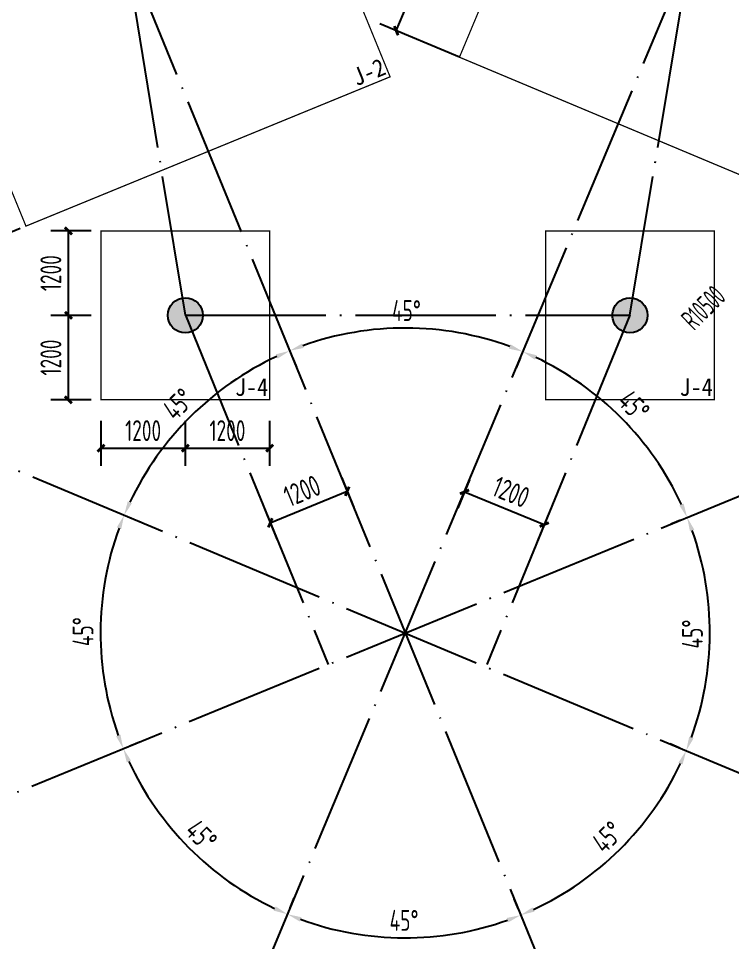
# Model space of a CAD drawing. Extents: x 6827379 to 6887889, y 99218 to 177608.
# Drawn here: x 6837952 to 6848113, y 157893 to 171032 of the extents above; entities that cross this region are included whole.
import ezdxf
from ezdxf.enums import TextEntityAlignment as Align

# ---------------------------------------------------------------- set-up
doc = ezdxf.new("R2010")
doc.units = 0
doc.header["$LTSCALE"] = 1000
doc.header["$MEASUREMENT"] = 0
doc.linetypes.add('CONTINOUS', pattern=[2000000.0, 1000000.0, 1000000.0])
doc.linetypes.add('DOTE', pattern=[2.42, 2, -0.2, 0.02, -0.2])
for name, color, linetype in [('1505', 2, 'Continuous'), ('A_公标', 3, 'Continuous'), ('A_轴线', 9, 'DOTE'), ('S_CL', 2, 'Continuous'), ('柱', 2, 'Continuous'), ('校对1', 2, 'Continuous')]:
    doc.layers.add(name, color=color, linetype=linetype)
doc.styles.add('_TCH_DIM', font='tssdeng.shx', dxfattribs={"width": 0.8, "height": 200, "bigfont": 'GBCBIG.shx'})
doc.styles.add('_TCH_DIM_T3', font='tssdeng.shx', dxfattribs={"width": 0.705882, "bigfont": 'tssdchn.shx'})
doc.styles.add('黑1', font='simhei.ttf', dxfattribs={"width": 0.85})
doc.dimstyles.new('_TCH_ARCH&&100', dxfattribs={"dimtxt": 297.5, "dimasz": 100, "dimexe": 250, "dimexo": 300, "dimgap": 100, "dimtad": 1, "dimdec": 0, "dimzin": 0, "dimdsep": 46, "dimtxsty": '_TCH_DIM_T3', "dimblk": 'ARCHTICK', "dimcen": 0.09, "dimclrt": 7, "dimazin": 2, "dimtfac": 1, "dimtdec": 0, "dimtix": 1, "dimtmove": 2, "dimatfit": 3, "dimfxl": 1, "dimtolj": 1, "dimtzin": 0, "dimarcsym": 0})
doc.dimstyles.new('_TCH_ARROW&&100', dxfattribs={"dimtxt": 297.5, "dimasz": 200, "dimexe": 250, "dimexo": 300, "dimgap": 100, "dimtad": 1, "dimdec": 0, "dimzin": 0, "dimdsep": 46, "dimtxsty": '_TCH_DIM_T3', "dimcen": 0.09, "dimclrt": 7, "dimazin": 2, "dimtfac": 1, "dimtdec": 0, "dimtix": 1, "dimtmove": 2, "dimatfit": 3, "dimfxl": 1, "dimtolj": 1, "dimtzin": 0, "dimarcsym": 0})

# ---------------------------------------------------------------- blocks, each defined once
blk = doc.blocks.new('_ArchTick')
at = {"color": 0, "linetype": 'ByBlock', "const_width": 0.4}
blk.add_lwpolyline([(-0.5, -0.5), (0.5, 0.5)], dxfattribs=at)
blk = doc.blocks.new('*D50')
at = {"layer": 'A_公标', "color": 0, "linetype": 'CONTINOUS', "lineweight": -2, "transparency": 16777216}
for p, q in [((6845252, 172926), (6844120, 173400)), ((6843327, 170859), (6844350, 173303)), ((6844228, 170481), (6843096, 170955))]:
    blk.add_line(p, q, dxfattribs=at)
at = {"layer": 'Defpoints', "color": 0, "linetype": 'CONTINOUS', "transparency": 16777216}
for p in [(6844350, 173303), (6845528, 172810), (6844505, 170366)]:
    blk.add_point(p, dxfattribs=at)
at = {"layer": 'A_公标', "color": 0, "linetype": 'CONTINOUS', "lineweight": -2, "transparency": 16777216, "xscale": 100, "yscale": 100, "zscale": 100}
for p, rotation in [((6844350, 173303), 67.27599075914584), ((6843327, 170859), 247.2759907591458)]:
    blk.add_blockref('_ArchTick', p, dxfattribs=dict(at, rotation=rotation))
at = {"layer": 'A_公标', "color": 7, "linetype": 'CONTINOUS', "transparency": 16777216, "insert": (6843609, 172177), "char_height": 297.5, "attachment_point": 5, "rotation": 67.276, "style": '_TCH_DIM_T3'}
blk.add_mtext('\\A1;2650', dxfattribs=at)
blk = doc.blocks.new('*D57')
at = {"layer": 'A_公标', "color": 0, "linetype": 'CONTINOUS', "lineweight": -2, "transparency": 16777216}
for p, q in [((6836802, 170915), (6835979, 170578)), ((6837385, 167804), (6836210, 170673)), ((6837977, 168047), (6837154, 167710))]:
    blk.add_line(p, q, dxfattribs=at)
at = {"layer": 'Defpoints', "color": 0, "linetype": 'CONTINOUS', "transparency": 16777216}
for p in [(6837080, 171029), (6836210, 170673), (6838255, 168160)]:
    blk.add_point(p, dxfattribs=at)
at = {"layer": 'A_公标', "color": 0, "linetype": 'CONTINOUS', "lineweight": -2, "transparency": 16777216, "xscale": 100, "yscale": 100, "zscale": 100}
for p, rotation in [((6836210, 170673), 112.2759907591389), ((6837385, 167804), 292.2759907591389)]:
    blk.add_blockref('_ArchTick', p, dxfattribs=dict(at, rotation=rotation))
at = {"layer": 'A_公标', "color": 7, "linetype": 'CONTINOUS', "transparency": 16777216, "insert": (6837028, 169333), "char_height": 297.5, "attachment_point": 5, "rotation": 292.276, "style": '_TCH_DIM_T3'}
blk.add_mtext('\\A1;3100', dxfattribs=at)
blk = doc.blocks.new('*D60')
at = {"layer": 'A_公标', "color": 0, "lineweight": -2, "transparency": 16777216}
for p, q in [((6847362, 160658), (6847224, 160716)), ((6845061, 158375), (6845004, 158514))]:
    blk.add_line(p, q, dxfattribs=at)
blk.add_arc((6843455, 162295), 4336, 294.9191, 334.6329, dxfattribs=at)
at = {"layer": 'A_公标', "color": 0, "transparency": 16777216}
for points in [[(6847342, 160451), (6847403, 160424), (6847454, 160620)], [(6845295, 158332), (6845268, 158393), (6845098, 158282)]]:
    blk.add_solid(points, dxfattribs=at)
at = {"layer": 'Defpoints', "color": 0, "transparency": 16777216}
for p in [(6843455, 162295), (6847639, 160543), (6846081, 158845), (6845174, 158097)]:
    blk.add_point(p, dxfattribs=at)
at = {"layer": 'A_公标', "color": 7, "transparency": 16777216, "insert": (6846334, 159393), "char_height": 297.5, "attachment_point": 5, "rotation": 44.776, "style": '_TCH_DIM_T3'}
blk.add_mtext('\\A1;45°', dxfattribs=at)
blk = doc.blocks.new('*D61')
at = {"layer": 'A_公标', "color": 0, "lineweight": -2, "transparency": 16777216}
for p, q in [((6847375, 163900), (6847236, 163844)), ((6847362, 160658), (6847224, 160716))]:
    blk.add_line(p, q, dxfattribs=at)
blk.add_arc((6843455, 162295), 4336, 339.9191, 19.6329, dxfattribs=at)
at = {"layer": 'A_公标', "color": 0, "transparency": 16777216}
for points in [[(6847508, 163740), (6847570, 163763), (6847467, 163938)], [(6847558, 160794), (6847496, 160818), (6847454, 160620)]]:
    blk.add_solid(points, dxfattribs=at)
at = {"layer": 'Defpoints', "color": 0, "transparency": 16777216}
for p in [(6847652, 164014), (6843455, 162295), (6847751, 161712), (6847639, 160543)]:
    blk.add_point(p, dxfattribs=at)
at = {"layer": 'A_公标', "color": 7, "transparency": 16777216, "insert": (6847542, 162279), "char_height": 297.5, "attachment_point": 5, "rotation": 89.776, "style": '_TCH_DIM_T3'}
blk.add_mtext('\\A1;45°', dxfattribs=at)
blk = doc.blocks.new('*D62')
at = {"layer": 'A_公标', "color": 0, "lineweight": -2, "transparency": 16777216}
for p, q in [((6845091, 166202), (6845033, 166063)), ((6847375, 163900), (6847236, 163844))]:
    blk.add_line(p, q, dxfattribs=at)
blk.add_arc((6843455, 162295), 4336, 24.9191, 64.6329, dxfattribs=at)
at = {"layer": 'A_公标', "color": 0, "transparency": 16777216}
for points in [[(6845299, 166182), (6845326, 166243), (6845130, 166294)], [(6847418, 164135), (6847356, 164108), (6847467, 163938)]]:
    blk.add_solid(points, dxfattribs=at)
at = {"layer": 'Defpoints', "color": 0, "transparency": 16777216}
for p in [(6845207, 166479), (6846905, 164921), (6847652, 164014), (6843455, 162295)]:
    blk.add_point(p, dxfattribs=at)
at = {"layer": 'A_公标', "color": 7, "transparency": 16777216, "insert": (6846709, 165524), "char_height": 297.5, "attachment_point": 5, "rotation": 314.776, "style": '_TCH_DIM_T3'}
blk.add_mtext('\\A1;45°', dxfattribs=at)
blk = doc.blocks.new('*D63')
at = {"layer": 'A_公标', "color": 0, "lineweight": -2, "transparency": 16777216}
for p, q in [((6841849, 166214), (6841906, 166076)), ((6845091, 166202), (6845033, 166063))]:
    blk.add_line(p, q, dxfattribs=at)
blk.add_arc((6843455, 162295), 4336, 69.9191, 109.6329, dxfattribs=at)
at = {"layer": 'A_公标', "color": 0, "transparency": 16777216}
for points in [[(6842010, 166347), (6841986, 166410), (6841811, 166307)], [(6844956, 166398), (6844931, 166336), (6845130, 166294)]]:
    blk.add_solid(points, dxfattribs=at)
at = {"layer": 'Defpoints', "color": 0, "transparency": 16777216}
for p in [(6841735, 166492), (6844038, 166591), (6845207, 166479), (6843455, 162295)]:
    blk.add_point(p, dxfattribs=at)
at = {"layer": 'A_公标', "color": 7, "transparency": 16777216, "insert": (6843473, 166879), "char_height": 297.5, "attachment_point": 5, "rotation": 359.776, "style": '_TCH_DIM_T3'}
blk.add_mtext('\\A1;45°', dxfattribs=at)
blk = doc.blocks.new('*D64')
at = {"layer": 'A_公标', "color": 0, "lineweight": -2, "transparency": 16777216}
for p, q in [((6841849, 166214), (6841906, 166076)), ((6839548, 163931), (6839686, 163873))]:
    blk.add_line(p, q, dxfattribs=at)
blk.add_arc((6843455, 162295), 4336, 114.9191, 154.6329, dxfattribs=at)
at = {"layer": 'A_公标', "color": 0, "transparency": 16777216}
for points in [[(6841615, 166258), (6841641, 166196), (6841811, 166307)], [(6839567, 164139), (6839507, 164166), (6839455, 163970)]]:
    blk.add_solid(points, dxfattribs=at)
at = {"layer": 'Defpoints', "color": 0, "transparency": 16777216}
for p in [(6841735, 166492), (6840829, 165745), (6839271, 164047), (6843455, 162295)]:
    blk.add_point(p, dxfattribs=at)
at = {"layer": 'A_公标', "color": 7, "transparency": 16777216, "insert": (6840226, 165549), "char_height": 297.5, "attachment_point": 5, "rotation": 44.776, "style": '_TCH_DIM_T3'}
blk.add_mtext('\\A1;45°', dxfattribs=at)
blk = doc.blocks.new('*D65')
at = {"layer": 'A_公标', "color": 0, "lineweight": -2, "transparency": 16777216}
for p, q in [((6839548, 163931), (6839686, 163873)), ((6839535, 160689), (6839674, 160746))]:
    blk.add_line(p, q, dxfattribs=at)
blk.add_arc((6843455, 162295), 4336, 159.9191, 199.6329, dxfattribs=at)
at = {"layer": 'A_公标', "color": 0, "transparency": 16777216}
for points in [[(6839351, 163796), (6839414, 163771), (6839455, 163970)], [(6839402, 160850), (6839340, 160826), (6839443, 160651)]]:
    blk.add_solid(points, dxfattribs=at)
at = {"layer": 'Defpoints', "color": 0, "transparency": 16777216}
for p in [(6839271, 164047), (6839158, 162877), (6843455, 162295), (6839257, 160575)]:
    blk.add_point(p, dxfattribs=at)
at = {"layer": 'A_公标', "color": 7, "transparency": 16777216, "insert": (6838870, 162313), "char_height": 297.5, "attachment_point": 5, "rotation": 89.776, "style": '_TCH_DIM_T3'}
blk.add_mtext('\\A1;45°', dxfattribs=at)
blk = doc.blocks.new('*D66')
at = {"layer": 'A_公标', "color": 0, "lineweight": -2, "transparency": 16777216}
for p, q in [((6839535, 160689), (6839674, 160746)), ((6841819, 158388), (6841876, 158526))]:
    blk.add_line(p, q, dxfattribs=at)
blk.add_arc((6843455, 162295), 4336, 204.9191, 244.6329, dxfattribs=at)
at = {"layer": 'A_公标', "color": 0, "transparency": 16777216}
for points in [[(6839492, 160455), (6839553, 160481), (6839443, 160651)], [(6841611, 158407), (6841584, 158346), (6841780, 158295)]]:
    blk.add_solid(points, dxfattribs=at)
at = {"layer": 'Defpoints', "color": 0, "transparency": 16777216}
for p in [(6843455, 162295), (6839257, 160575), (6840005, 159669), (6841703, 158111)]:
    blk.add_point(p, dxfattribs=at)
at = {"layer": 'A_公标', "color": 7, "transparency": 16777216, "insert": (6840553, 159416), "char_height": 297.5, "attachment_point": 5, "rotation": 314.776, "style": '_TCH_DIM_T3'}
blk.add_mtext('\\A1;45°', dxfattribs=at)
blk = doc.blocks.new('*D67')
at = {"layer": 'A_公标', "color": 0, "lineweight": -2, "transparency": 16777216}
for p, q in [((6841819, 158388), (6841876, 158526)), ((6845061, 158375), (6845004, 158514))]:
    blk.add_line(p, q, dxfattribs=at)
blk.add_arc((6843455, 162295), 4336, 249.9191, 289.6329, dxfattribs=at)
at = {"layer": 'A_公标', "color": 0, "transparency": 16777216}
for points in [[(6841954, 158191), (6841978, 158253), (6841780, 158295)], [(6844900, 158242), (6844924, 158180), (6845098, 158282)]]:
    blk.add_solid(points, dxfattribs=at)
at = {"layer": 'Defpoints', "color": 0, "transparency": 16777216}
for p in [(6843455, 162295), (6841703, 158111), (6845174, 158097), (6842872, 157998)]:
    blk.add_point(p, dxfattribs=at)
at = {"layer": 'A_公标', "color": 7, "transparency": 16777216, "insert": (6843439, 158208), "char_height": 297.5, "attachment_point": 5, "rotation": 359.776, "style": '_TCH_DIM_T3'}
blk.add_mtext('\\A1;45°', dxfattribs=at)
blk = doc.blocks.new('*D68')
at = {"layer": 'A_公标', "color": 0, "lineweight": -2, "transparency": 16777216}
for p, q in [((6847362, 160658), (6847224, 160716)), ((6845061, 158375), (6845004, 158514))]:
    blk.add_line(p, q, dxfattribs=at)
blk.add_arc((6843455, 162295), 4336, 294.9191, 334.6329, dxfattribs=at)
at = {"layer": 'A_公标', "color": 0, "transparency": 16777216}
for points in [[(6847342, 160451), (6847403, 160424), (6847454, 160620)], [(6845295, 158332), (6845268, 158393), (6845098, 158282)]]:
    blk.add_solid(points, dxfattribs=at)
at = {"layer": 'Defpoints', "color": 0, "transparency": 16777216}
for p in [(6843455, 162295), (6847639, 160543), (6846081, 158845), (6845174, 158097)]:
    blk.add_point(p, dxfattribs=at)
at = {"layer": 'A_公标', "color": 7, "transparency": 16777216, "insert": (6846334, 159393), "char_height": 297.5, "attachment_point": 5, "rotation": 44.776, "style": '_TCH_DIM_T3'}
blk.add_mtext('\\A1;45°', dxfattribs=at)
blk = doc.blocks.new('*D69')
at = {"layer": 'A_公标', "color": 0, "lineweight": -2, "transparency": 16777216}
for p, q in [((6847375, 163900), (6847236, 163844)), ((6847362, 160658), (6847224, 160716))]:
    blk.add_line(p, q, dxfattribs=at)
blk.add_arc((6843455, 162295), 4336, 339.9191, 19.6329, dxfattribs=at)
at = {"layer": 'A_公标', "color": 0, "transparency": 16777216}
for points in [[(6847508, 163740), (6847570, 163763), (6847467, 163938)], [(6847558, 160794), (6847496, 160818), (6847454, 160620)]]:
    blk.add_solid(points, dxfattribs=at)
at = {"layer": 'Defpoints', "color": 0, "transparency": 16777216}
for p in [(6847652, 164014), (6843455, 162295), (6847751, 161712), (6847639, 160543)]:
    blk.add_point(p, dxfattribs=at)
at = {"layer": 'A_公标', "color": 7, "transparency": 16777216, "insert": (6847542, 162279), "char_height": 297.5, "attachment_point": 5, "rotation": 89.776, "style": '_TCH_DIM_T3'}
blk.add_mtext('\\A1;45°', dxfattribs=at)
blk = doc.blocks.new('*D70')
at = {"layer": 'A_公标', "color": 0, "lineweight": -2, "transparency": 16777216}
for p, q in [((6845091, 166202), (6845033, 166063)), ((6847375, 163900), (6847236, 163844))]:
    blk.add_line(p, q, dxfattribs=at)
blk.add_arc((6843455, 162295), 4336, 24.9191, 64.6329, dxfattribs=at)
at = {"layer": 'A_公标', "color": 0, "transparency": 16777216}
for points in [[(6845299, 166182), (6845326, 166243), (6845130, 166294)], [(6847418, 164135), (6847356, 164108), (6847467, 163938)]]:
    blk.add_solid(points, dxfattribs=at)
at = {"layer": 'Defpoints', "color": 0, "transparency": 16777216}
for p in [(6845207, 166479), (6846905, 164921), (6847652, 164014), (6843455, 162295)]:
    blk.add_point(p, dxfattribs=at)
at = {"layer": 'A_公标', "color": 7, "transparency": 16777216, "insert": (6846709, 165524), "char_height": 297.5, "attachment_point": 5, "rotation": 314.776, "style": '_TCH_DIM_T3'}
blk.add_mtext('\\A1;45°', dxfattribs=at)
blk = doc.blocks.new('*D71')
at = {"layer": 'A_公标', "color": 0, "lineweight": -2, "transparency": 16777216}
for p, q in [((6841849, 166214), (6841906, 166076)), ((6845091, 166202), (6845033, 166063))]:
    blk.add_line(p, q, dxfattribs=at)
blk.add_arc((6843455, 162295), 4336, 69.9191, 109.6329, dxfattribs=at)
at = {"layer": 'A_公标', "color": 0, "transparency": 16777216}
for points in [[(6842010, 166347), (6841986, 166410), (6841811, 166307)], [(6844956, 166398), (6844931, 166336), (6845130, 166294)]]:
    blk.add_solid(points, dxfattribs=at)
at = {"layer": 'Defpoints', "color": 0, "transparency": 16777216}
for p in [(6841735, 166492), (6844038, 166591), (6845207, 166479), (6843455, 162295)]:
    blk.add_point(p, dxfattribs=at)
at = {"layer": 'A_公标', "color": 7, "transparency": 16777216, "insert": (6843473, 166879), "char_height": 297.5, "attachment_point": 5, "rotation": 359.776, "style": '_TCH_DIM_T3'}
blk.add_mtext('\\A1;45°', dxfattribs=at)
blk = doc.blocks.new('*D72')
at = {"layer": 'A_公标', "color": 0, "lineweight": -2, "transparency": 16777216}
for p, q in [((6841849, 166214), (6841906, 166076)), ((6839548, 163931), (6839686, 163873))]:
    blk.add_line(p, q, dxfattribs=at)
blk.add_arc((6843455, 162295), 4336, 114.9191, 154.6329, dxfattribs=at)
at = {"layer": 'A_公标', "color": 0, "transparency": 16777216}
for points in [[(6841615, 166258), (6841641, 166196), (6841811, 166307)], [(6839567, 164139), (6839507, 164166), (6839455, 163970)]]:
    blk.add_solid(points, dxfattribs=at)
at = {"layer": 'Defpoints', "color": 0, "transparency": 16777216}
for p in [(6841735, 166492), (6840829, 165745), (6839271, 164047), (6843455, 162295)]:
    blk.add_point(p, dxfattribs=at)
at = {"layer": 'A_公标', "color": 7, "transparency": 16777216, "insert": (6840226, 165549), "char_height": 297.5, "attachment_point": 5, "rotation": 44.776, "style": '_TCH_DIM_T3'}
blk.add_mtext('\\A1;45°', dxfattribs=at)
blk = doc.blocks.new('*D73')
at = {"layer": 'A_公标', "color": 0, "lineweight": -2, "transparency": 16777216}
for p, q in [((6839548, 163931), (6839686, 163873)), ((6839535, 160689), (6839674, 160746))]:
    blk.add_line(p, q, dxfattribs=at)
blk.add_arc((6843455, 162295), 4336, 159.9191, 199.6329, dxfattribs=at)
at = {"layer": 'A_公标', "color": 0, "transparency": 16777216}
for points in [[(6839351, 163796), (6839414, 163771), (6839455, 163970)], [(6839402, 160850), (6839340, 160826), (6839443, 160651)]]:
    blk.add_solid(points, dxfattribs=at)
at = {"layer": 'Defpoints', "color": 0, "transparency": 16777216}
for p in [(6839271, 164047), (6839158, 162877), (6843455, 162295), (6839257, 160575)]:
    blk.add_point(p, dxfattribs=at)
at = {"layer": 'A_公标', "color": 7, "transparency": 16777216, "insert": (6838870, 162313), "char_height": 297.5, "attachment_point": 5, "rotation": 89.776, "style": '_TCH_DIM_T3'}
blk.add_mtext('\\A1;45°', dxfattribs=at)
blk = doc.blocks.new('*D175')
at = {"layer": 'A_公标', "color": 0, "linetype": 'CONTINOUS', "lineweight": -2, "transparency": 16777216}
for p, q in [((6839126, 165311), (6839126, 164673)), ((6840326, 165311), (6840326, 164673)), ((6839126, 164923), (6840326, 164923))]:
    blk.add_line(p, q, dxfattribs=at)
at = {"layer": 'Defpoints', "color": 0, "linetype": 'CONTINOUS', "transparency": 16777216}
for p in [(6839126, 165611), (6840326, 165611), (6840326, 164923)]:
    blk.add_point(p, dxfattribs=at)
at = {"layer": 'A_公标', "color": 0, "linetype": 'CONTINOUS', "lineweight": -2, "transparency": 16777216, "xscale": 100, "yscale": 100, "zscale": 100, "rotation": 180}
blk.add_blockref('_ArchTick', (6839126, 164923), dxfattribs=at)
at = {"layer": 'A_公标', "color": 0, "linetype": 'CONTINOUS', "lineweight": -2, "transparency": 16777216, "xscale": 100, "yscale": 100, "zscale": 100}
blk.add_blockref('_ArchTick', (6840326, 164923), dxfattribs=at)
at = {"layer": 'A_公标', "color": 7, "linetype": 'CONTINOUS', "transparency": 16777216, "insert": (6839726, 165172), "char_height": 297.5, "attachment_point": 5, "style": '_TCH_DIM_T3'}
blk.add_mtext('\\A1;1200', dxfattribs=at)
blk = doc.blocks.new('*D176')
at = {"layer": 'A_公标', "color": 0, "linetype": 'CONTINOUS', "lineweight": -2, "transparency": 16777216}
for p, q in [((6840326, 165311), (6840326, 164673)), ((6841526, 165311), (6841526, 164673)), ((6840326, 164923), (6841526, 164923))]:
    blk.add_line(p, q, dxfattribs=at)
at = {"layer": 'Defpoints', "color": 0, "linetype": 'CONTINOUS', "transparency": 16777216}
for p in [(6840326, 165611), (6841526, 165611), (6841526, 164923)]:
    blk.add_point(p, dxfattribs=at)
at = {"layer": 'A_公标', "color": 0, "linetype": 'CONTINOUS', "lineweight": -2, "transparency": 16777216, "xscale": 100, "yscale": 100, "zscale": 100, "rotation": 180}
blk.add_blockref('_ArchTick', (6840326, 164923), dxfattribs=at)
at = {"layer": 'A_公标', "color": 0, "linetype": 'CONTINOUS', "lineweight": -2, "transparency": 16777216, "xscale": 100, "yscale": 100, "zscale": 100}
blk.add_blockref('_ArchTick', (6841526, 164923), dxfattribs=at)
at = {"layer": 'A_公标', "color": 7, "linetype": 'CONTINOUS', "transparency": 16777216, "insert": (6840926, 165172), "char_height": 297.5, "attachment_point": 5, "style": '_TCH_DIM_T3'}
blk.add_mtext('\\A1;1200', dxfattribs=at)
blk = doc.blocks.new('*D177')
at = {"layer": 'A_公标', "color": 0, "linetype": 'CONTINOUS', "lineweight": -2, "transparency": 16777216}
for p, q in [((6838987, 166811), (6838412, 166811)), ((6838662, 165611), (6838662, 166811)), ((6838987, 165611), (6838412, 165611))]:
    blk.add_line(p, q, dxfattribs=at)
at = {"layer": 'Defpoints', "color": 0, "linetype": 'CONTINOUS', "transparency": 16777216}
for p in [(6838662, 166811), (6839287, 166811), (6839287, 165611)]:
    blk.add_point(p, dxfattribs=at)
at = {"layer": 'A_公标', "color": 0, "linetype": 'CONTINOUS', "lineweight": -2, "transparency": 16777216, "xscale": 100, "yscale": 100, "zscale": 100}
for p, rotation in [((6838662, 166811), 90), ((6838662, 165611), 270)]:
    blk.add_blockref('_ArchTick', p, dxfattribs=dict(at, rotation=rotation))
at = {"layer": 'A_公标', "color": 7, "linetype": 'CONTINOUS', "transparency": 16777216, "insert": (6838413, 166211), "char_height": 297.5, "attachment_point": 5, "rotation": 90, "style": '_TCH_DIM_T3'}
blk.add_mtext('\\A1;1200', dxfattribs=at)
blk = doc.blocks.new('*D178')
at = {"layer": 'A_公标', "color": 0, "linetype": 'CONTINOUS', "lineweight": -2, "transparency": 16777216}
for p, q in [((6838987, 168011), (6838412, 168011)), ((6838662, 166811), (6838662, 168011)), ((6838987, 166811), (6838412, 166811))]:
    blk.add_line(p, q, dxfattribs=at)
at = {"layer": 'Defpoints', "color": 0, "linetype": 'CONTINOUS', "transparency": 16777216}
for p in [(6838662, 168011), (6839287, 168011), (6839287, 166811)]:
    blk.add_point(p, dxfattribs=at)
at = {"layer": 'A_公标', "color": 0, "linetype": 'CONTINOUS', "lineweight": -2, "transparency": 16777216, "xscale": 100, "yscale": 100, "zscale": 100}
for p, rotation in [((6838662, 168011), 90), ((6838662, 166811), 270)]:
    blk.add_blockref('_ArchTick', p, dxfattribs=dict(at, rotation=rotation))
at = {"layer": 'A_公标', "color": 7, "linetype": 'CONTINOUS', "transparency": 16777216, "insert": (6838413, 167411), "char_height": 297.5, "attachment_point": 5, "rotation": 90, "style": '_TCH_DIM_T3'}
blk.add_mtext('\\A1;1200', dxfattribs=at)
blk = doc.blocks.new('*D179')
at = {"layer": 'A_公标', "color": 0, "linetype": 'CONTINOUS', "lineweight": -2, "transparency": 16777216}
for p, q in [((6844370, 164474), (6844204, 164070)), ((6844299, 164301), (6845434, 163836)), ((6845505, 164009), (6845339, 163605))]:
    blk.add_line(p, q, dxfattribs=at)
at = {"layer": 'Defpoints', "color": 0, "linetype": 'CONTINOUS', "transparency": 16777216}
for p in [(6844483, 164751), (6845618, 164287), (6845434, 163836)]:
    blk.add_point(p, dxfattribs=at)
at = {"layer": 'A_公标', "color": 0, "linetype": 'CONTINOUS', "lineweight": -2, "transparency": 16777216, "xscale": 100, "yscale": 100, "zscale": 100}
for p, rotation in [((6844299, 164301), 157.7247103749064), ((6845434, 163836), 337.7247103749065)]:
    blk.add_blockref('_ArchTick', p, dxfattribs=dict(at, rotation=rotation))
at = {"layer": 'A_公标', "color": 7, "linetype": 'CONTINOUS', "transparency": 16777216, "insert": (6844961, 164299), "char_height": 297.5, "attachment_point": 5, "rotation": 337.7247, "style": '_TCH_DIM_T3'}
blk.add_mtext('\\A1;1200', dxfattribs=at)
blk = doc.blocks.new('*D180')
at = {"layer": 'A_公标', "color": 0, "linetype": 'CONTINOUS', "lineweight": -2, "transparency": 16777216}
for p, q in [((6842552, 164500), (6842725, 164078)), ((6841535, 163861), (6842630, 164309)), ((6841457, 164051), (6841630, 163629))]:
    blk.add_line(p, q, dxfattribs=at)
at = {"layer": 'Defpoints', "color": 0, "linetype": 'CONTINOUS', "transparency": 16777216}
for p in [(6842438, 164777), (6841343, 164329), (6842630, 164309)]:
    blk.add_point(p, dxfattribs=at)
at = {"layer": 'A_公标', "color": 0, "linetype": 'CONTINOUS', "lineweight": -2, "transparency": 16777216, "xscale": 100, "yscale": 100, "zscale": 100}
for p, rotation in [((6842630, 164309), 22.27528962509086), ((6841535, 163861), 202.2752896250909)]:
    blk.add_blockref('_ArchTick', p, dxfattribs=dict(at, rotation=rotation))
at = {"layer": 'A_公标', "color": 7, "linetype": 'CONTINOUS', "transparency": 16777216, "insert": (6841988, 164315), "char_height": 297.5, "attachment_point": 5, "rotation": 22.2753, "style": '_TCH_DIM_T3'}
blk.add_mtext('\\A1;1200', dxfattribs=at)

msp = doc.modelspace()

# ---------------------------------------------------------------- hatches: boundary and pattern name
at = {"layer": '校对1', "linetype": 'CONTINOUS'}
h = msp.add_hatch(color=253, dxfattribs=at)
edge = h.paths.add_edge_path(flags=17)
edge.add_arc((6846652.6, 166811.4), 250, 0, 360)
edge = h.paths.add_edge_path(flags=17)
edge.add_arc((6846652.6, 166811.4), 250, 0, 360)
edge = h.paths.add_edge_path()
edge.add_arc((6840326.4, 166811.4), 250, 0, 360)
h.paths.add_polyline_path([(6840110.1, 171515), (6839806.8, 172255.3), (6839066.5, 171952), (6839369.8, 171211.7)])
h.paths.add_polyline_path([(6847826.2, 171956), (6847272.8, 172187.8), (6847041, 171634.4), (6847594.4, 171402.6)])
h.paths.add_polyline_path([(6834115.2, 165880.9), (6834346.9, 166434.4), (6833793.5, 166666.1), (6833561.7, 166112.7)])
h.paths.add_polyline_path([(6853415.3, 165942.7), (6853112.1, 166683), (6852371.8, 166379.7), (6852675, 165639.4)])
h.paths.add_polyline_path([(6834537.8, 158209.7), (6834234.6, 158950), (6833494.3, 158646.7), (6833797.5, 157906.5)])
h.paths.add_polyline_path([(6853116.1, 157923.3), (6853347.9, 158476.8), (6852794.5, 158708.5), (6852562.7, 158155.1)])
h.paths.add_polyline_path([(6839868.6, 152955.1), (6839315.2, 153186.8), (6839083.4, 152633.4), (6839636.8, 152401.6)])
h.paths.add_polyline_path([(6847843.1, 152637.5), (6847539.8, 153377.7), (6846799.5, 153074.5), (6847102.8, 152334.2)])
h = msp.add_hatch(color=253, dxfattribs=at)
edge = h.paths.add_edge_path()
edge.add_arc((6846652.6, 166811.4), 250, 0, 360)

# ---------------------------------------------------------------- linework, layer by layer
at = {"layer": '1505', "color": 9, "const_width": 18}
for points in [[(6838058.2, 168080), (6843240.3, 170202.8), (6841117.5, 175384.8), (6835935.4, 173262.1), (6838058.2, 168080)], [(6848747.1, 168588.8), (6850639.1, 173108.3), (6846120.5, 175000.7), (6844227.2, 170481.7), (6848747.1, 168588.8)]]:
    msp.add_lwpolyline(points, dxfattribs=at)
for points in [[(6839126.4, 168011.4), (6841526.4, 168011.4), (6841526.4, 165611.4), (6839126.4, 165611.4)], [(6845452.6, 168011.4), (6847852.6, 168011.4), (6847852.6, 165611.4), (6845452.6, 165611.4)]]:
    msp.add_lwpolyline(points, close=True, dxfattribs=at)
at = {"layer": 'A_公标'}
msp.add_lwpolyline([(6843454.8, 162294.7, 0, 0, 0), (6850766.3, 169549.5, 66, 0, 0), (6850908.3, 169690.4, 0, 0, 0)], format="xyseb", dxfattribs=at)
at = {"layer": 'A_轴线'}
for p, q in [((6838437.4, 150302), (6848476.7, 174285.6)), ((6838525.9, 174327.5), (6848383.7, 150262)), ((6840326.4, 166811.4), (6839474.7, 172011.2)), ((6846652.6, 166811.4), (6847511.3, 171979.5)), ((6831459.8, 167318.3), (6855453.8, 157269.5)), ((6831422.1, 157365.6), (6855487.5, 167223.9)), ((6840326.4, 166811.4), (6842360.2, 161846.4)), ((6840326.4, 166811.4), (6846652.6, 166811.4)), ((6846652.6, 166811.4), (6844618.8, 161846.4))]:
    msp.add_line(p, q, dxfattribs=at)
msp.add_circle((6843454.8, 162294.8), 10500, dxfattribs=at)
at = {"layer": 'S_CL'}
for centre in [(6840326.4, 166811.4), (6846652.6, 166811.4), (6846652.6, 166811.4)]:
    msp.add_circle(centre, 250, dxfattribs=at)

# ---------------------------------------------------------------- texts
at = {"layer": 'A_公标', "color": 7, "style": '_TCH_DIM', "width": 0.564706}
msp.add_text('R10500', height=297.5, rotation=44.77679, dxfattribs=at).set_placement((6847568.1, 166583.6))
at = {"layer": '柱', "style": '黑1', "width": 0.876093}
msp.add_text('J-2', height=250, rotation=22.27599, dxfattribs=at).set_placement((6842762.7, 170066.7), (6843200, 170245.8), align=Align.FIT)
for p, p2 in [((6841033, 165666.4), (6841505.5, 165666.4)), ((6847359.1, 165666.4), (6847831.6, 165666.4))]:
    msp.add_text('J-4', height=250, dxfattribs=at).set_placement(p, p2, align=Align.FIT)

# ---------------------------------------------------------------- dimensions: what is measured, and where the dimension line sits
at = {"layer": 'A_公标', "color": 3, "linetype": 'CONTINOUS'}
for p1, p2, distance, picture, middle in [((6844504.6, 170365.5), (6845528.3, 172810), 1276.9, '*D50', (6843609.2, 172177.1)), ((6838254.7, 168160.5), (6837079.7, 171029), 939.4, '*D57', (6837028.1, 169332.9)), ((6839286.8, 166811.4), (6839286.8, 168011.4), 624.6, '*D178', (6838413.4, 167411.4)), ((6839286.8, 165611.4), (6839286.8, 166811.4), 624.6, '*D177', (6838413.4, 166211.4)), ((6839126.4, 165611.4), (6840326.4, 165611.4), -688.4, '*D175', (6839726.4, 165171.7)), ((6840326.4, 165611.4), (6841526.4, 165611.4), -688.4, '*D176', (6840926.4, 165171.7))]:
    dim = msp.add_aligned_dim(p1=p1, p2=p2, distance=distance, dimstyle='_TCH_ARCH&&100', dxfattribs=at)
    dim.commit()
    dim.dimension.update_dxf_attribs({"geometry": picture, "text_midpoint": middle})
at = {"layer": 'A_公标'}
for base, p1, p2, picture, middle in [((6844037.6, 166591.3), (6845207, 166478.5), (6841735.4, 166492.1), '*D63', (6843472.7, 166879.3)), ((6844037.6, 166591.3), (6845207, 166478.5), (6841735.4, 166492.1), '*D71', (6843472.7, 166879.3)), ((6840828.7, 165744.9), (6841735.4, 166492.1), (6839271, 164046.9), '*D64', (6840225.7, 165549.2)), ((6840828.7, 165744.9), (6841735.4, 166492.1), (6839271, 164046.9), '*D72', (6840225.7, 165549.2)), ((6846905, 164920.8), (6847652.2, 164014.1), (6845207, 166478.5), '*D62', (6846709.3, 165523.9)), ((6846905, 164920.8), (6847652.2, 164014.1), (6845207, 166478.5), '*D70', (6846709.3, 165523.9)), ((6839158.3, 162877.5), (6839271, 164046.9), (6839257.4, 160575.3), '*D65', (6838870.2, 162312.6)), ((6839158.3, 162877.5), (6839271, 164046.9), (6839257.4, 160575.3), '*D73', (6838870.2, 162312.6)), ((6847751.4, 161712), (6847638.6, 160542.5), (6847652.2, 164014.1), '*D61', (6847541.9, 162278.7)), ((6847751.4, 161712), (6847638.6, 160542.5), (6847652.2, 164014.1), '*D69', (6847541.9, 162278.7)), ((6840004.6, 159668.7), (6839257.4, 160575.3), (6841702.6, 158110.9), '*D66', (6840553.5, 159416)), ((6842872.1, 157998.2), (6841702.6, 158110.9), (6845174.2, 158097.3), '*D67', (6843438.8, 158207.6)), ((6846080.9, 158844.5), (6845174.2, 158097.3), (6847638.6, 160542.5), '*D60', (6846333.5, 159393.4)), ((6846080.9, 158844.5), (6845174.2, 158097.3), (6847638.6, 160542.5), '*D68', (6846333.5, 159393.4))]:
    dim = msp.add_angular_dim_3p(base=base, center=(6843454.8, 162294.7), p1=p1, p2=p2, dimstyle='_TCH_ARROW&&100', dxfattribs=at)
    dim.commit()
    dim.dimension.update_dxf_attribs({"geometry": picture, "text_midpoint": middle})
at = {"layer": 'A_公标', "color": 3, "linetype": 'CONTINOUS'}
for p1, p2, distance, picture, middle in [((6841343.3, 164328.9), (6842437.9, 164777.2), -506.1, '*D180', (6841988.2, 164314.9)), ((6844483.4, 164751.4), (6845618.4, 164286.5), -486.8, '*D179', (6844960.6, 164298.6))]:
    dim = msp.add_aligned_dim(p1=p1, p2=p2, distance=distance, text='1200', dimstyle='_TCH_ARCH&&100', dxfattribs=at)
    dim.commit()
    dim.dimension.update_dxf_attribs({"geometry": picture, "text_midpoint": middle})

doc.saveas('drawing.dxf')
